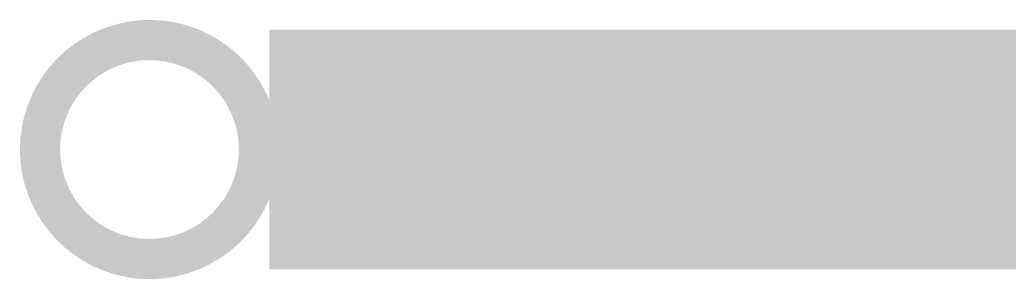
# Model space of a CAD drawing. Header units: millimetres. Extents: x 13082.2 to 13133.9, y 2406 to 2419.4.
import ezdxf

# ---------------------------------------------------------------- set-up
doc = ezdxf.new("R2010")
doc.units = ezdxf.units.MM
doc.header["$LTSCALE"] = 0.5
doc.layers.add('Contorno', color=3, linetype='Continuous')
doc.layers.add('INCENDIO', color=10, linetype='Continuous')

msp = doc.modelspace()

# ---------------------------------------------------------------- hatches: boundary and pattern name
at = {"layer": 'Contorno', "true_color": 0x000000}
h = msp.add_hatch(color=18, dxfattribs=at)
h.dxf.hatch_style = 1
h.paths.add_polyline_path([(13083.812, 2412.674, 1), (13094.087, 2412.674, 1)], flags=17)
h.paths.add_polyline_path([(13093.587, 2412.674, -1), (13084.312, 2412.674, -1)], flags=16)
h.paths.add_polyline_path([(13082.228, 2412.674, 0.822582), (13095.171, 2410.13), (13095.171, 2412.674, -1), (13082.728, 2412.674, -1), (13095.171, 2412.674), (13095.171, 2415.218, 0.822582)])
h = msp.add_hatch(color=18, dxfattribs=at)
h.dxf.hatch_style = 1
h.paths.add_polyline_path([(13133.916, 2418.896), (13095.171, 2418.896), (13095.171, 2406.453), (13133.916, 2406.453)])
h.paths.add_polyline_path([(13095.671, 2418.396), (13133.416, 2418.396), (13133.416, 2406.953), (13095.671, 2406.953)], flags=16)
at = {"layer": 'INCENDIO'}
h = msp.add_hatch(color=256, dxfattribs=at)
h.dxf.hatch_style = 1
h.paths.add_polyline_path([(13095.171, 2412.674, 1), (13082.728, 2412.674, 1)])
h.paths.add_polyline_path([(13094.087, 2412.674, 1), (13083.812, 2412.674, 1)], flags=16)
h.paths.add_polyline_path([(13095.171, 2418.896), (13095.171, 2406.453), (13133.916, 2406.453), (13133.916, 2418.896)])

doc.saveas('drawing.dxf')
